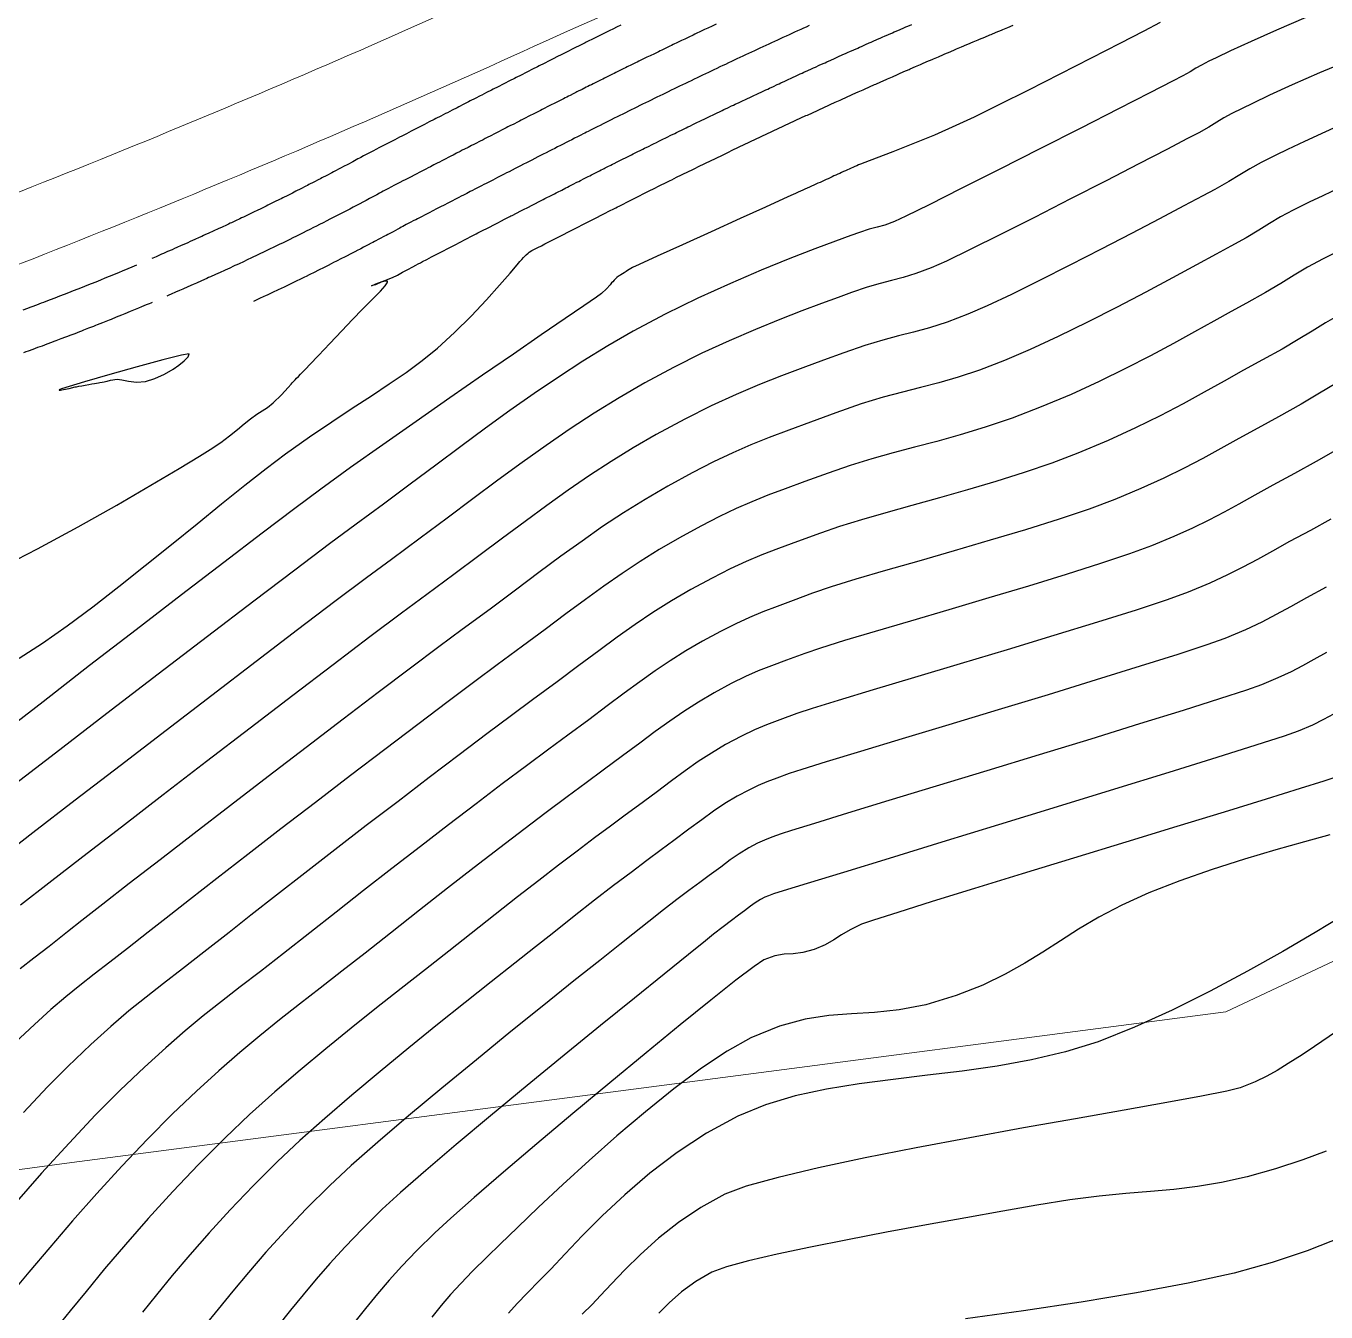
# Model space of a CAD drawing. Header units: millimetres. Extents: x 340454 to 342791, y 6993867 to 6995092.
# Drawn here: x 341928.72 to 341977.06, y 6994297.99 to 6994345.8 of the extents above; entities that cross this region are included whole.
import ezdxf

# ---------------------------------------------------------------- set-up
doc = ezdxf.new("R2010")
doc.units = ezdxf.units.MM
doc.header["$LTSCALE"] = 10
for name, color, linetype in [('T-HM-CURVA_INTERMEDIARIA', 45, 'Continuous'), ('T-HM-CURVA_MESTRA', 20, 'Continuous'), ('URB-Calçadas', 2, 'Continuous'), ('URB-Quadras', 3, 'Continuous')]:
    doc.layers.add(name, color=color, linetype=linetype)

msp = doc.modelspace()

# ---------------------------------------------------------------- linework, layer by layer
at = {"layer": 'T-HM-CURVA_INTERMEDIARIA', "color": 45, "linetype": 'Continuous', "lineweight": -3, "flags": 128}
for points, elevation in [([(341976.31, 6994346.115), (341975.214, 6994345.65), (341974.269, 6994345.228), (341973.51, 6994344.877), (341972.975, 6994344.622), (341972.7, 6994344.491), (341972.423, 6994344.353), (341972.214, 6994344.231), (341972.008, 6994344.104), (341971.738, 6994343.951), (341971.347, 6994343.749), (341970.51, 6994343.32), (341969.336, 6994342.721), (341967.937, 6994342.009), (341966.422, 6994341.24), (341964.904, 6994340.47), (341963.493, 6994339.758), (341962.3, 6994339.16), (341961.436, 6994338.732), (341961.012, 6994338.531), (341960.652, 6994338.402), (341960.363, 6994338.323), (341960.073, 6994338.247), (341959.709, 6994338.127), (341959.386, 6994338.01), (341958.822, 6994337.805), (341958.055, 6994337.518), (341957.121, 6994337.156), (341956.06, 6994336.725), (341954.909, 6994336.233), (341953.705, 6994335.687), (341952.488, 6994335.092), (341951.294, 6994334.456), (341950.349, 6994333.909), (341949.425, 6994333.34), (341948.515, 6994332.749), (341947.612, 6994332.136), (341946.712, 6994331.502), (341945.806, 6994330.847), (341944.891, 6994330.172), (341943.958, 6994329.477), (341943.003, 6994328.763), (341942.018, 6994328.03), (341940.998, 6994327.279), (341940.011, 6994326.547), (341938.722, 6994325.577), (341937.19, 6994324.415), (341935.475, 6994323.107), (341933.636, 6994321.699), (341931.732, 6994320.237), (341929.822, 6994318.768), (341927.965, 6994317.338)], 694), ([(341927.606, 6994325.569), (341929.144, 6994326.36), (341930.663, 6994327.183), (341932.093, 6994327.989), (341933.367, 6994328.729), (341934.416, 6994329.353), (341935.173, 6994329.811), (341935.569, 6994330.054), (341935.96, 6994330.315), (341936.293, 6994330.568), (341936.58, 6994330.805), (341936.832, 6994331.018), (341937.063, 6994331.199), (341937.307, 6994331.367), (341937.506, 6994331.494), (341937.696, 6994331.621), (341937.913, 6994331.792), (341938.226, 6994332.092), (341938.47, 6994332.363), (341938.578, 6994332.49), (341938.624, 6994332.538), (341938.67, 6994332.586), (341938.724, 6994332.643), (341938.784, 6994332.706), (341938.851, 6994332.776), (341938.929, 6994332.858), (341939.013, 6994332.947), (341939.12, 6994333.058), (341939.273, 6994333.218), (341939.598, 6994333.556), (341940.021, 6994333.999), (341940.469, 6994334.469), (341940.867, 6994334.892), (341941.23, 6994335.27), (341941.589, 6994335.634), (341941.896, 6994335.951), (341942.071, 6994336.147), (341942.146, 6994336.25), (341942.163, 6994336.294), (341942.161, 6994336.307), (341942.144, 6994336.319), (341942.08, 6994336.319), (341941.933, 6994336.274), (341941.716, 6994336.186), (341941.568, 6994336.142), (341941.726, 6994336.223), (341942.067, 6994336.343), (341942.349, 6994336.448), (341942.538, 6994336.543), (341942.724, 6994336.646), (341942.918, 6994336.749), (341943.11, 6994336.853), (341943.22, 6994336.912), (341943.302, 6994336.957), (341943.384, 6994337.002), (341943.469, 6994337.046), (341943.619, 6994337.124), (341943.799, 6994337.217), (341943.947, 6994337.294), (341944.065, 6994337.355), (341944.214, 6994337.432), (341944.402, 6994337.53), (341944.56, 6994337.612), (341944.629, 6994337.647), (341944.68, 6994337.673), (341944.861, 6994337.767), (341945.044, 6994337.862), (341945.103, 6994337.892), (341945.281, 6994337.984), (341945.459, 6994338.076), (341945.526, 6994338.11), (341945.7, 6994338.2), (341945.875, 6994338.29), (341945.95, 6994338.328), (341946.12, 6994338.416), (341946.291, 6994338.504), (341946.373, 6994338.546), (341946.539, 6994338.631), (341946.707, 6994338.718), (341946.752, 6994338.74), (341946.796, 6994338.763), (341946.959, 6994338.847), (341947.123, 6994338.931), (341947.171, 6994338.956), (341947.219, 6994338.98), (341947.379, 6994339.062), (341947.54, 6994339.144), (341947.591, 6994339.17), (341947.643, 6994339.197), (341947.799, 6994339.277), (341947.956, 6994339.357), (341948.011, 6994339.385), (341948.066, 6994339.413), (341948.219, 6994339.491), (341948.373, 6994339.57), (341948.431, 6994339.599), (341948.489, 6994339.629), (341948.639, 6994339.705), (341948.79, 6994339.782), (341948.851, 6994339.813), (341948.912, 6994339.844), (341949.06, 6994339.919), (341949.208, 6994339.995), (341949.27, 6994340.026), (341949.332, 6994340.058), (341949.478, 6994340.132), (341949.625, 6994340.207), (341949.689, 6994340.239), (341949.752, 6994340.271), (341949.898, 6994340.345), (341950.043, 6994340.418), (341950.109, 6994340.452), (341950.167, 6994340.481), (341950.212, 6994340.504), (341950.258, 6994340.527), (341950.354, 6994340.576), (341950.461, 6994340.63), (341950.527, 6994340.663), (341950.592, 6994340.696), (341950.7, 6994340.75), (341950.879, 6994340.84), (341951.057, 6994340.929), (341951.164, 6994340.983), (341951.231, 6994341.017), (341951.298, 6994341.05), (341951.441, 6994341.121), (341951.583, 6994341.192), (341951.651, 6994341.225), (341951.718, 6994341.259), (341951.861, 6994341.329), (341952.003, 6994341.4), (341952.071, 6994341.433), (341952.138, 6994341.466), (341952.281, 6994341.537), (341952.424, 6994341.607), (341952.491, 6994341.64), (341952.559, 6994341.673), (341952.702, 6994341.743), (341952.845, 6994341.813), (341952.912, 6994341.846), (341952.98, 6994341.879), (341953.123, 6994341.949), (341953.266, 6994342.019), (341953.334, 6994342.051), (341953.401, 6994342.084), (341953.544, 6994342.154), (341953.688, 6994342.223), (341953.756, 6994342.256), (341953.823, 6994342.288), (341953.967, 6994342.357), (341954.11, 6994342.426), (341954.178, 6994342.459), (341954.246, 6994342.491), (341954.389, 6994342.56), (341954.533, 6994342.629), (341954.601, 6994342.661), (341954.669, 6994342.694), (341954.813, 6994342.762), (341954.956, 6994342.83), (341955.024, 6994342.863), (341955.093, 6994342.895), (341955.236, 6994342.963), (341955.38, 6994343.031), (341955.448, 6994343.063), (341955.517, 6994343.095), (341955.66, 6994343.163), (341955.804, 6994343.23), (341955.873, 6994343.263), (341955.942, 6994343.295), (341956.085, 6994343.362), (341956.229, 6994343.429), (341956.298, 6994343.461), (341956.367, 6994343.493), (341956.51, 6994343.56), (341956.654, 6994343.627), (341956.723, 6994343.659), (341956.792, 6994343.691), (341956.936, 6994343.757), (341957.079, 6994343.824), (341957.149, 6994343.856), (341957.218, 6994343.888), (341957.362, 6994343.954), (341957.505, 6994344.02), (341957.575, 6994344.052), (341957.645, 6994344.083), (341957.788, 6994344.149), (341957.932, 6994344.215), (341958.002, 6994344.246), (341958.072, 6994344.278), (341958.216, 6994344.343), (341958.359, 6994344.409), (341958.43, 6994344.44), (341958.5, 6994344.472), (341958.644, 6994344.537), (341958.787, 6994344.602), (341958.858, 6994344.634), (341958.928, 6994344.665), (341959.072, 6994344.73), (341959.216, 6994344.794), (341959.286, 6994344.826), (341959.356, 6994344.857), (341959.501, 6994344.921), (341959.645, 6994344.986), (341959.715, 6994345.017), (341959.785, 6994345.048), (341959.93, 6994345.112), (341960.074, 6994345.176), (341960.145, 6994345.207), (341960.215, 6994345.238), (341960.359, 6994345.302), (341960.504, 6994345.366), (341960.574, 6994345.396), (341960.645, 6994345.427), (341960.789, 6994345.491), (341960.934, 6994345.554), (341961.005, 6994345.585), (341961.075, 6994345.616), (341961.22, 6994345.679), (341961.365, 6994345.742), (341961.436, 6994345.772), (341961.506, 6994345.803), (341961.651, 6994345.866)], 697), ([(341928.464, 6994322.298), (341929.331, 6994322.863), (341930.249, 6994323.507), (341931.202, 6994324.214), (341932.176, 6994324.965), (341933.157, 6994325.74), (341934.131, 6994326.523), (341935.082, 6994327.293), (341935.996, 6994328.034), (341936.86, 6994328.726), (341937.657, 6994329.352), (341938.375, 6994329.892), (341939.264, 6994330.527), (341940.087, 6994331.088), (341940.851, 6994331.592), (341941.563, 6994332.056), (341942.228, 6994332.496), (341942.855, 6994332.927), (341943.45, 6994333.365), (341944.019, 6994333.827), (341944.656, 6994334.406), (341945.272, 6994335.018), (341945.84, 6994335.619), (341946.332, 6994336.165), (341946.722, 6994336.614), (341946.982, 6994336.922), (341947.085, 6994337.046), (341947.155, 6994337.119), (341947.225, 6994337.192), (341947.319, 6994337.291), (341947.387, 6994337.362), (341947.424, 6994337.401), (341947.534, 6994337.458), (341947.751, 6994337.569), (341947.882, 6994337.636), (341948.008, 6994337.701), (341948.165, 6994337.781), (341948.313, 6994337.856), (341948.43, 6994337.917), (341948.578, 6994337.992), (341948.726, 6994338.068), (341948.844, 6994338.128), (341948.992, 6994338.204), (341949.14, 6994338.279), (341949.258, 6994338.339), (341949.406, 6994338.415), (341949.554, 6994338.49), (341949.672, 6994338.55), (341949.82, 6994338.626), (341949.969, 6994338.701), (341950.087, 6994338.761), (341950.235, 6994338.836), (341950.419, 6994338.93), (341950.573, 6994339.008), (341950.65, 6994339.047), (341950.711, 6994339.078), (341950.772, 6994339.109), (341950.926, 6994339.186), (341951.064, 6994339.257), (341951.113, 6994339.281), (341951.237, 6994339.344), (341951.48, 6994339.466), (341951.721, 6994339.587), (341951.844, 6994339.648), (341951.896, 6994339.674), (341952.078, 6994339.765), (341952.261, 6994339.856), (341952.312, 6994339.881), (341952.495, 6994339.972), (341952.678, 6994340.063), (341952.729, 6994340.088), (341952.913, 6994340.178), (341953.096, 6994340.269), (341953.147, 6994340.293), (341953.331, 6994340.383), (341953.514, 6994340.473), (341953.565, 6994340.498), (341953.749, 6994340.588), (341953.933, 6994340.677), (341953.983, 6994340.702), (341954.168, 6994340.791), (341954.352, 6994340.88), (341954.402, 6994340.905), (341954.587, 6994340.994), (341954.772, 6994341.082), (341954.822, 6994341.106), (341955.007, 6994341.195), (341955.192, 6994341.284), (341955.242, 6994341.307), (341955.427, 6994341.396), (341955.613, 6994341.484), (341955.663, 6994341.507), (341955.848, 6994341.595), (341956.034, 6994341.683), (341956.084, 6994341.707), (341956.269, 6994341.794), (341956.455, 6994341.881), (341956.505, 6994341.905), (341956.691, 6994341.992), (341956.877, 6994342.079), (341956.927, 6994342.102), (341957.113, 6994342.189), (341957.299, 6994342.275), (341957.35, 6994342.298), (341957.536, 6994342.385), (341957.722, 6994342.471), (341957.773, 6994342.494), (341957.959, 6994342.58), (341958.146, 6994342.665), (341958.196, 6994342.688), (341958.383, 6994342.774), (341958.57, 6994342.859), (341958.62, 6994342.882), (341958.807, 6994342.967), (341958.994, 6994343.052), (341959.045, 6994343.075), (341959.232, 6994343.159), (341959.42, 6994343.244), (341959.469, 6994343.266), (341959.658, 6994343.351), (341959.846, 6994343.435), (341959.895, 6994343.457), (341960.083, 6994343.541), (341960.272, 6994343.625), (341960.321, 6994343.647), (341960.51, 6994343.731), (341960.699, 6994343.814), (341960.747, 6994343.836), (341960.937, 6994343.919), (341961.126, 6994344.003), (341961.174, 6994344.024), (341961.364, 6994344.107), (341961.554, 6994344.19), (341961.601, 6994344.211), (341961.791, 6994344.294), (341961.982, 6994344.376), (341962.029, 6994344.397), (341962.22, 6994344.479), (341962.41, 6994344.562), (341962.457, 6994344.582), (341962.648, 6994344.664), (341962.839, 6994344.746), (341962.886, 6994344.766), (341963.077, 6994344.848), (341963.268, 6994344.93), (341963.315, 6994344.95), (341963.507, 6994345.031), (341963.698, 6994345.112), (341963.745, 6994345.132), (341963.937, 6994345.213), (341964.128, 6994345.294), (341964.175, 6994345.313), (341964.367, 6994345.394), (341964.559, 6994345.474), (341964.606, 6994345.494), (341964.798, 6994345.574), (341964.99, 6994345.654), (341965.037, 6994345.673), (341965.229, 6994345.753), (341965.421, 6994345.833)], 696), ([(341954.384, 6994345.873), (341954.228, 6994345.8), (341954.072, 6994345.727), (341954.013, 6994345.698), (341953.953, 6994345.67), (341953.798, 6994345.597), (341953.643, 6994345.523), (341953.583, 6994345.495), (341953.524, 6994345.466), (341953.369, 6994345.393), (341953.215, 6994345.319), (341953.154, 6994345.29), (341953.094, 6994345.262), (341952.941, 6994345.188), (341952.787, 6994345.114), (341952.726, 6994345.085), (341952.665, 6994345.056), (341952.512, 6994344.982), (341952.359, 6994344.908), (341952.298, 6994344.879), (341952.237, 6994344.849), (341952.085, 6994344.775), (341951.932, 6994344.701), (341951.871, 6994344.671), (341951.809, 6994344.642), (341951.657, 6994344.567), (341951.505, 6994344.493), (341951.444, 6994344.463), (341951.382, 6994344.433), (341951.231, 6994344.359), (341951.079, 6994344.284), (341951.017, 6994344.254), (341950.955, 6994344.223), (341950.805, 6994344.149), (341950.654, 6994344.075), (341950.591, 6994344.044), (341950.529, 6994344.013), (341950.379, 6994343.939), (341950.228, 6994343.864), (341950.166, 6994343.833), (341950.103, 6994343.802), (341949.954, 6994343.727), (341949.804, 6994343.652), (341949.741, 6994343.621), (341949.678, 6994343.589), (341949.615, 6994343.558), (341949.551, 6994343.526), (341949.398, 6994343.449), (341949.253, 6994343.376), (341949.208, 6994343.353), (341949.163, 6994343.331), (341949.064, 6994343.28), (341948.955, 6994343.226), (341948.892, 6994343.194), (341948.829, 6994343.162), (341948.765, 6994343.129), (341948.7, 6994343.096), (341948.553, 6994343.022), (341948.405, 6994342.948), (341948.34, 6994342.914), (341948.274, 6994342.881), (341948.128, 6994342.807), (341947.982, 6994342.733), (341947.915, 6994342.699), (341947.849, 6994342.665), (341947.704, 6994342.592), (341947.558, 6994342.518), (341947.49, 6994342.483), (341947.422, 6994342.448), (341947.279, 6994342.376), (341947.135, 6994342.303), (341947.065, 6994342.267), (341946.995, 6994342.231), (341946.854, 6994342.159), (341946.712, 6994342.087), (341946.64, 6994342.05), (341946.569, 6994342.014), (341946.43, 6994341.943), (341946.29, 6994341.871), (341946.216, 6994341.834), (341946.142, 6994341.796), (341946.005, 6994341.726), (341945.867, 6994341.655), (341945.791, 6994341.617), (341945.716, 6994341.578), (341945.581, 6994341.509), (341945.445, 6994341.439), (341945.367, 6994341.399), (341945.29, 6994341.36), (341945.157, 6994341.291), (341945.023, 6994341.223), (341944.943, 6994341.182), (341944.864, 6994341.141), (341944.733, 6994341.074), (341944.601, 6994341.006), (341944.519, 6994340.964), (341944.438, 6994340.922), (341944.309, 6994340.856), (341944.179, 6994340.789), (341944.095, 6994340.746), (341944.012, 6994340.703), (341943.885, 6994340.638), (341943.757, 6994340.572), (341943.672, 6994340.527), (341943.586, 6994340.483), (341943.462, 6994340.419), (341943.336, 6994340.354), (341943.248, 6994340.309), (341943.16, 6994340.263), (341943.038, 6994340.2), (341942.915, 6994340.137), (341942.825, 6994340.09), (341942.734, 6994340.043), (341942.615, 6994339.981), (341942.494, 6994339.919), (341942.401, 6994339.871), (341942.309, 6994339.822), (341942.174, 6994339.753), (341942.073, 6994339.7), (341942.005, 6994339.663), (341941.942, 6994339.629), (341941.86, 6994339.586), (341941.761, 6994339.533), (341941.621, 6994339.458), (341941.494, 6994339.39), (341941.368, 6994339.322), (341941.248, 6994339.258), (341941.128, 6994339.195), (341941.007, 6994339.131), (341940.881, 6994339.065), (341940.756, 6994338.999), (341940.634, 6994338.936), (341940.514, 6994338.873), (341940.394, 6994338.81), (341940.264, 6994338.743), (341940.138, 6994338.678), (341940.021, 6994338.618), (341939.905, 6994338.558), (341939.77, 6994338.49), (341939.64, 6994338.424), (341939.527, 6994338.367), (341939.414, 6994338.309), (341939.275, 6994338.24), (341939.14, 6994338.172), (341939.031, 6994338.118), (341938.922, 6994338.063), (341938.778, 6994337.992), (341938.638, 6994337.923), (341938.534, 6994337.871), (341938.429, 6994337.819), (341938.279, 6994337.747), (341938.134, 6994337.676), (341938.034, 6994337.627), (341937.934, 6994337.579), (341937.779, 6994337.504), (341937.628, 6994337.432), (341937.533, 6994337.386), (341937.438, 6994337.341), (341937.29, 6994337.271), (341937.153, 6994337.206), (341937.059, 6994337.161), (341936.991, 6994337.129), (341936.94, 6994337.106), (341936.803, 6994337.041), (341936.643, 6994336.967), (341936.556, 6994336.927), (341936.492, 6994336.897), (341936.442, 6994336.873), (341936.296, 6994336.806), (341936.131, 6994336.731), (341936.052, 6994336.694), (341935.992, 6994336.667), (341935.942, 6994336.644), (341935.769, 6994336.566), (341935.578, 6994336.479), (341935.509, 6994336.448), (341935.44, 6994336.417), (341935.249, 6994336.332), (341935.062, 6994336.248), (341935, 6994336.22), (341934.938, 6994336.193), (341934.743, 6994336.107), (341934.551, 6994336.023), (341934.492, 6994335.997), (341934.434, 6994335.972), (341934.275, 6994335.903), (341934.123, 6994335.837), (341934.035, 6994335.799), (341933.952, 6994335.763)], 699), ([(341957.84, 6994345.818), (341957.724, 6994345.766), (341957.624, 6994345.72), (341957.524, 6994345.675), (341957.409, 6994345.622), (341957.294, 6994345.57), (341957.194, 6994345.524), (341957.094, 6994345.479), (341956.98, 6994345.426), (341956.865, 6994345.374), (341956.765, 6994345.328), (341956.664, 6994345.282), (341956.551, 6994345.229), (341956.436, 6994345.177), (341956.336, 6994345.13), (341956.235, 6994345.084), (341956.122, 6994345.031), (341956.008, 6994344.979), (341955.907, 6994344.932), (341955.806, 6994344.885), (341955.693, 6994344.832), (341955.58, 6994344.78), (341955.479, 6994344.732), (341955.378, 6994344.685), (341955.266, 6994344.632), (341955.153, 6994344.58), (341955.052, 6994344.532), (341954.95, 6994344.484), (341954.838, 6994344.432), (341954.726, 6994344.379), (341954.625, 6994344.331), (341954.523, 6994344.283), (341954.412, 6994344.23), (341954.3, 6994344.177), (341954.198, 6994344.128), (341954.096, 6994344.08), (341953.985, 6994344.027), (341953.874, 6994343.974), (341953.772, 6994343.925), (341953.67, 6994343.877), (341953.559, 6994343.823), (341953.448, 6994343.77), (341953.346, 6994343.721), (341953.244, 6994343.672), (341953.134, 6994343.619), (341953.023, 6994343.566), (341952.921, 6994343.516), (341952.819, 6994343.467), (341952.709, 6994343.413), (341952.599, 6994343.36), (341952.497, 6994343.31), (341952.395, 6994343.26), (341952.285, 6994343.207), (341952.175, 6994343.153), (341952.073, 6994343.103), (341951.97, 6994343.053), (341951.861, 6994343), (341951.751, 6994342.946), (341951.649, 6994342.895), (341951.547, 6994342.845), (341951.438, 6994342.791), (341951.328, 6994342.737), (341951.226, 6994342.687), (341951.123, 6994342.636), (341951.015, 6994342.582), (341950.906, 6994342.528), (341950.803, 6994342.477), (341950.701, 6994342.426), (341950.592, 6994342.372), (341950.484, 6994342.318), (341950.381, 6994342.266), (341950.279, 6994342.215), (341950.176, 6994342.163), (341950.072, 6994342.111), (341949.953, 6994342.051), (341949.857, 6994342.003), (341949.784, 6994341.966), (341949.711, 6994341.929), (341949.626, 6994341.886), (341949.561, 6994341.853), (341949.499, 6994341.822), (341949.436, 6994341.79), (341949.354, 6994341.748), (341949.226, 6994341.684), (341949.121, 6994341.63), (341949.015, 6994341.577), (341948.909, 6994341.523), (341948.803, 6994341.469), (341948.699, 6994341.416), (341948.595, 6994341.364), (341948.487, 6994341.309), (341948.38, 6994341.255), (341948.277, 6994341.202), (341948.174, 6994341.15), (341948.064, 6994341.094), (341947.955, 6994341.038), (341947.855, 6994340.987), (341947.754, 6994340.936), (341947.641, 6994340.879), (341947.531, 6994340.822), (341947.432, 6994340.772), (341947.334, 6994340.722), (341947.219, 6994340.663), (341947.106, 6994340.605), (341947.01, 6994340.556), (341946.915, 6994340.508), (341946.797, 6994340.447), (341946.681, 6994340.388), (341946.588, 6994340.341), (341946.495, 6994340.293), (341946.375, 6994340.231), (341946.256, 6994340.171), (341946.166, 6994340.124), (341946.076, 6994340.078), (341945.953, 6994340.015), (341945.831, 6994339.953), (341945.744, 6994339.908), (341945.657, 6994339.863), (341945.531, 6994339.798), (341945.407, 6994339.735), (341945.322, 6994339.691), (341945.238, 6994339.648), (341945.109, 6994339.582), (341944.982, 6994339.516), (341944.901, 6994339.474), (341944.819, 6994339.432), (341944.687, 6994339.364), (341944.557, 6994339.297), (341944.479, 6994339.257), (341944.401, 6994339.217), (341944.266, 6994339.147), (341944.133, 6994339.078), (341944.058, 6994339.039), (341943.982, 6994339.001), (341943.844, 6994338.929), (341943.708, 6994338.859), (341943.636, 6994338.822), (341943.564, 6994338.784), (341943.423, 6994338.711), (341943.283, 6994338.639), (341943.215, 6994338.603), (341943.146, 6994338.568), (341943.001, 6994338.493), (341942.858, 6994338.418), (341942.79, 6994338.383), (341942.729, 6994338.351), (341942.673, 6994338.32), (341942.623, 6994338.293), (341942.544, 6994338.251), (341942.367, 6994338.156), (341942.178, 6994338.055), (341942.112, 6994338.019), (341942.046, 6994337.984), (341941.859, 6994337.885), (341941.676, 6994337.788), (341941.615, 6994337.756), (341941.554, 6994337.724), (341941.449, 6994337.669), (341941.274, 6994337.578), (341941.172, 6994337.524), (341941.116, 6994337.495), (341941.061, 6994337.466), (341940.953, 6994337.411), (341940.771, 6994337.317), (341940.666, 6994337.263), (341940.616, 6994337.238), (341940.566, 6994337.212), (341940.456, 6994337.156), (341940.266, 6994337.06), (341940.158, 6994337.005), (341940.069, 6994336.96), (341939.957, 6994336.904), (341939.758, 6994336.804), (341939.648, 6994336.749), (341939.572, 6994336.711), (341939.456, 6994336.654), (341939.249, 6994336.552), (341939.135, 6994336.496), (341939.073, 6994336.465), (341938.953, 6994336.407), (341938.738, 6994336.302), (341938.62, 6994336.245), (341938.572, 6994336.221), (341938.495, 6994336.184), (341938.316, 6994336.098), (341938.102, 6994335.996), (341937.889, 6994335.895), (341937.711, 6994335.81), (341937.632, 6994335.774), (341937.569, 6994335.743), (341937.407, 6994335.668), (341937.185, 6994335.565)], 698), ([(341977.979, 6994344.549), (341976.818, 6994344.069), (341975.799, 6994343.619), (341974.956, 6994343.228), (341974.325, 6994342.926), (341973.942, 6994342.743), (341973.559, 6994342.555), (341973.262, 6994342.388), (341972.996, 6994342.225), (341972.704, 6994342.048), (341972.33, 6994341.838), (341971.909, 6994341.618), (341971.138, 6994341.216), (341970.1, 6994340.679), (341968.879, 6994340.049), (341967.558, 6994339.372), (341966.22, 6994338.69), (341964.949, 6994338.049), (341963.83, 6994337.492), (341962.944, 6994337.064), (341962.376, 6994336.809), (341961.805, 6994336.596), (341961.331, 6994336.449), (341960.903, 6994336.337), (341960.475, 6994336.228), (341959.996, 6994336.09), (341959.418, 6994335.891), (341958.922, 6994335.71), (341958.301, 6994335.483), (341957.571, 6994335.211), (341956.746, 6994334.891), (341955.841, 6994334.522), (341954.871, 6994334.103), (341953.852, 6994333.634), (341952.798, 6994333.111), (341951.724, 6994332.535), (341950.772, 6994331.983), (341949.852, 6994331.413), (341948.952, 6994330.823), (341948.062, 6994330.21), (341947.17, 6994329.574), (341946.266, 6994328.912), (341945.339, 6994328.223), (341944.378, 6994327.505), (341943.372, 6994326.755), (341942.31, 6994325.972), (341941.385, 6994325.287), (341940.205, 6994324.401), (341938.819, 6994323.351), (341937.278, 6994322.177), (341935.632, 6994320.917), (341933.929, 6994319.611), (341932.22, 6994318.297), (341930.554, 6994317.014), (341928.982, 6994315.801), (341927.552, 6994314.696)], 693), ([(341977.953, 6994342.285), (341977.034, 6994341.875), (341976.252, 6994341.508), (341975.629, 6994341.208), (341975.185, 6994340.996), (341974.646, 6994340.732), (341974.23, 6994340.498), (341973.857, 6994340.269), (341973.447, 6994340.02), (341972.922, 6994339.726), (341972.471, 6994339.486), (341971.767, 6994339.112), (341970.865, 6994338.637), (341969.822, 6994338.09), (341968.693, 6994337.504), (341967.536, 6994336.91), (341966.405, 6994336.34), (341965.359, 6994335.825), (341964.452, 6994335.397), (341963.741, 6994335.087), (341962.967, 6994334.794), (341962.311, 6994334.583), (341961.725, 6994334.422), (341961.162, 6994334.28), (341960.573, 6994334.126), (341959.911, 6994333.928), (341959.127, 6994333.655), (341958.372, 6994333.378), (341957.604, 6994333.096), (341956.813, 6994332.798), (341955.988, 6994332.47), (341955.121, 6994332.1), (341954.199, 6994331.676), (341953.214, 6994331.185), (341952.154, 6994330.614), (341951.296, 6994330.117), (341950.474, 6994329.608), (341949.673, 6994329.085), (341948.883, 6994328.542), (341948.089, 6994327.976), (341947.28, 6994327.383), (341946.441, 6994326.759), (341945.561, 6994326.101), (341944.625, 6994325.405), (341943.622, 6994324.666), (341942.685, 6994323.972), (341941.51, 6994323.09), (341940.146, 6994322.057), (341938.645, 6994320.914), (341937.057, 6994319.699), (341935.431, 6994318.452), (341933.82, 6994317.212), (341932.272, 6994316.019), (341930.84, 6994314.912), (341929.572, 6994313.93), (341928.519, 6994313.113)], 692), ([(341977.56, 6994339.791), (341976.936, 6994339.49), (341976.428, 6994339.249), (341975.836, 6994338.962), (341975.366, 6994338.705), (341974.958, 6994338.461), (341974.553, 6994338.21), (341974.091, 6994337.934), (341973.514, 6994337.614), (341972.97, 6994337.32), (341972.235, 6994336.922), (341971.351, 6994336.444), (341970.355, 6994335.913), (341969.289, 6994335.355), (341968.191, 6994334.795), (341967.101, 6994334.26), (341966.059, 6994333.774), (341965.105, 6994333.365), (341964.175, 6994333.01), (341963.374, 6994332.744), (341962.658, 6994332.538), (341961.984, 6994332.364), (341961.309, 6994332.194), (341960.588, 6994331.998), (341959.779, 6994331.75), (341958.837, 6994331.42), (341957.893, 6994331.072), (341957.079, 6994330.773), (341956.354, 6994330.499), (341955.674, 6994330.227), (341955, 6994329.934), (341954.288, 6994329.597), (341953.496, 6994329.19), (341952.584, 6994328.692), (341951.737, 6994328.201), (341950.937, 6994327.702), (341950.162, 6994327.189), (341949.394, 6994326.654), (341948.611, 6994326.087), (341947.794, 6994325.483), (341946.922, 6994324.832), (341945.975, 6994324.126), (341944.934, 6994323.359), (341944.07, 6994322.72), (341943.019, 6994321.933), (341941.821, 6994321.027), (341940.514, 6994320.033), (341939.137, 6994318.982), (341937.729, 6994317.903), (341936.329, 6994316.826), (341934.975, 6994315.783), (341933.707, 6994314.802), (341932.563, 6994313.916), (341931.582, 6994313.152), (341930.803, 6994312.543), (341930.265, 6994312.118), (341929.582, 6994311.581), (341929.008, 6994311.139), (341928.504, 6994310.751)], 691), ([(341928.643, 6994333.666), (341928.729, 6994333.697), (341928.813, 6994333.728), (341928.99, 6994333.793), (341929.165, 6994333.857), (341929.248, 6994333.887), (341929.33, 6994333.917), (341929.509, 6994333.984), (341929.687, 6994334.05), (341929.766, 6994334.08), (341929.845, 6994334.11), (341930.027, 6994334.179), (341930.207, 6994334.247), (341930.283, 6994334.276), (341930.36, 6994334.305), (341930.544, 6994334.376), (341930.726, 6994334.447), (341930.8, 6994334.475), (341930.873, 6994334.503), (341931.06, 6994334.577), (341931.245, 6994334.649), (341931.315, 6994334.677), (341931.385, 6994334.705), (341931.575, 6994334.78), (341931.763, 6994334.855), (341931.83, 6994334.882), (341931.896, 6994334.909), (341932.089, 6994334.987), (341932.28, 6994335.064), (341932.343, 6994335.09), (341932.406, 6994335.115), (341932.602, 6994335.196), (341932.796, 6994335.276), (341932.856, 6994335.301), (341932.915, 6994335.325), (341933.023, 6994335.371), (341933.206, 6994335.447), (341933.312, 6994335.492), (341933.37, 6994335.516), (341933.422, 6994335.538)], 699), ([(341977.559, 6994335.071), (341977.035, 6994334.766), (341976.54, 6994334.462), (341976.022, 6994334.143), (341975.426, 6994333.791), (341974.698, 6994333.389), (341973.989, 6994333.002), (341973.271, 6994332.601), (341972.526, 6994332.184), (341971.739, 6994331.755), (341970.893, 6994331.313), (341969.971, 6994330.859), (341968.957, 6994330.394), (341967.834, 6994329.92), (341966.858, 6994329.549), (341965.836, 6994329.199), (341964.786, 6994328.869), (341963.728, 6994328.557), (341962.68, 6994328.26), (341961.661, 6994327.977), (341960.69, 6994327.707), (341959.787, 6994327.446), (341958.969, 6994327.194), (341958.256, 6994326.948), (341957.409, 6994326.636), (341956.702, 6994326.375), (341956.084, 6994326.138), (341955.501, 6994325.895), (341954.902, 6994325.619), (341954.234, 6994325.28), (341953.445, 6994324.849), (341952.716, 6994324.425), (341952.033, 6994323.995), (341951.371, 6994323.549), (341950.707, 6994323.078), (341950.017, 6994322.572), (341949.278, 6994322.021), (341948.466, 6994321.415), (341947.558, 6994320.746), (341946.777, 6994320.169), (341945.855, 6994319.481), (341944.824, 6994318.703), (341943.713, 6994317.86), (341942.553, 6994316.976), (341941.375, 6994316.072), (341940.209, 6994315.174), (341939.085, 6994314.304), (341938.033, 6994313.485), (341937.085, 6994312.741), (341936.271, 6994312.096), (341935.338, 6994311.362), (341934.541, 6994310.747), (341933.838, 6994310.207), (341933.187, 6994309.7), (341932.547, 6994309.182), (341931.875, 6994308.608), (341931.132, 6994307.936), (341930.274, 6994307.121), (341929.518, 6994306.356), (341928.63, 6994305.408)], 689), ([(341977.417, 6994332.515), (341976.818, 6994332.147), (341976.131, 6994331.74), (341975.291, 6994331.276), (341974.516, 6994330.856), (341973.81, 6994330.463), (341973.141, 6994330.089), (341972.475, 6994329.725), (341971.78, 6994329.363), (341971.024, 6994328.993), (341970.175, 6994328.608), (341969.199, 6994328.198), (341968.254, 6994327.844), (341967.133, 6994327.467), (341965.888, 6994327.076), (341964.569, 6994326.681), (341963.227, 6994326.289), (341961.914, 6994325.911), (341960.68, 6994325.556), (341959.577, 6994325.231), (341958.655, 6994324.947), (341957.965, 6994324.712), (341957.245, 6994324.447), (341956.644, 6994324.225), (341956.119, 6994324.024), (341955.623, 6994323.817), (341955.114, 6994323.582), (341954.546, 6994323.294), (341953.875, 6994322.928), (341953.255, 6994322.567), (341952.674, 6994322.202), (341952.111, 6994321.823), (341951.547, 6994321.422), (341950.961, 6994320.992), (341950.332, 6994320.523), (341949.642, 6994320.009), (341948.87, 6994319.439), (341948.155, 6994318.913), (341947.336, 6994318.302), (341946.429, 6994317.621), (341945.456, 6994316.885), (341944.435, 6994316.106), (341943.385, 6994315.3), (341942.325, 6994314.481), (341941.273, 6994313.663), (341940.25, 6994312.859), (341939.274, 6994312.085), (341938.296, 6994311.314), (341937.445, 6994310.655), (341936.686, 6994310.073), (341935.986, 6994309.533), (341935.314, 6994309), (341934.634, 6994308.438), (341933.915, 6994307.814), (341933.122, 6994307.092), (341932.223, 6994306.236), (341931.31, 6994305.316), (341930.325, 6994304.27), (341929.304, 6994303.145), (341928.284, 6994301.989)], 688), ([(341977.407, 6994330.024), (341976.696, 6994329.611), (341975.883, 6994329.164), (341975.084, 6994328.732), (341974.41, 6994328.358), (341973.818, 6994328.027), (341973.264, 6994327.724), (341972.705, 6994327.433), (341972.097, 6994327.138), (341971.398, 6994326.824), (341970.563, 6994326.476), (341969.746, 6994326.173), (341968.671, 6994325.813), (341967.4, 6994325.41), (341965.995, 6994324.981), (341964.52, 6994324.539), (341963.036, 6994324.101), (341961.606, 6994323.68), (341960.292, 6994323.292), (341959.157, 6994322.952), (341958.264, 6994322.676), (341957.675, 6994322.477), (341956.993, 6994322.226), (341956.437, 6994322.019), (341955.949, 6994321.826), (341955.469, 6994321.614), (341954.941, 6994321.352), (341954.305, 6994321.007), (341953.725, 6994320.667), (341953.183, 6994320.32), (341952.654, 6994319.957), (341952.114, 6994319.567), (341951.539, 6994319.139), (341950.903, 6994318.665), (341950.182, 6994318.133), (341949.545, 6994317.664), (341948.837, 6994317.139), (341948.063, 6994316.56), (341947.227, 6994315.928), (341946.334, 6994315.247), (341945.388, 6994314.518), (341944.393, 6994313.745), (341943.355, 6994312.93), (341942.277, 6994312.074), (341941.334, 6994311.33), (341940.468, 6994310.656), (341939.661, 6994310.033), (341938.895, 6994309.44), (341938.152, 6994308.855), (341937.416, 6994308.26), (341936.667, 6994307.632), (341935.889, 6994306.952), (341935.063, 6994306.198), (341934.173, 6994305.351), (341933.234, 6994304.412), (341932.288, 6994303.416), (341931.355, 6994302.393), (341930.454, 6994301.374), (341929.606, 6994300.39), (341928.83, 6994299.471), (341928.146, 6994298.646)], 687), ([(341977.231, 6994327.468), (341976.475, 6994327.052), (341975.704, 6994326.634), (341975.066, 6994326.279), (341974.505, 6994325.967), (341973.966, 6994325.678), (341973.394, 6994325.393), (341972.733, 6994325.092), (341971.928, 6994324.754), (341971.145, 6994324.468), (341969.995, 6994324.088), (341968.563, 6994323.637), (341966.937, 6994323.137), (341965.203, 6994322.612), (341963.448, 6994322.086), (341961.758, 6994321.581), (341960.22, 6994321.121), (341958.921, 6994320.729), (341957.946, 6994320.428), (341957.384, 6994320.241), (341956.754, 6994320.009), (341956.254, 6994319.821), (341955.803, 6994319.633), (341955.323, 6994319.402), (341954.735, 6994319.085), (341954.206, 6994318.773), (341953.714, 6994318.453), (341953.228, 6994318.11), (341952.716, 6994317.733), (341952.148, 6994317.309), (341951.494, 6994316.826), (341950.998, 6994316.461), (341950.452, 6994316.057), (341949.857, 6994315.613), (341949.214, 6994315.127), (341948.523, 6994314.601), (341947.784, 6994314.031), (341946.996, 6994313.419), (341946.162, 6994312.763), (341945.279, 6994312.063), (341944.444, 6994311.403), (341943.573, 6994310.722), (341942.672, 6994310.019), (341941.75, 6994309.295), (341940.812, 6994308.548), (341939.865, 6994307.779), (341938.915, 6994306.986), (341937.971, 6994306.171), (341937.037, 6994305.331), (341936.122, 6994304.466), (341935.131, 6994303.476), (341934.175, 6994302.468), (341933.267, 6994301.468), (341932.419, 6994300.5), (341931.644, 6994299.588), (341930.954, 6994298.756), (341930.362, 6994298.03), (341929.882, 6994297.433)], 686), ([(341977.075, 6994322.509), (341976.602, 6994322.245), (341976.181, 6994322.014), (341975.756, 6994321.795), (341975.267, 6994321.567), (341974.657, 6994321.31), (341974.094, 6994321.11), (341973.096, 6994320.784), (341971.745, 6994320.357), (341970.123, 6994319.852), (341968.312, 6994319.293), (341966.392, 6994318.705), (341964.447, 6994318.11), (341962.557, 6994317.534), (341960.805, 6994317.001), (341959.271, 6994316.533), (341958.039, 6994316.156), (341957.189, 6994315.894), (341956.803, 6994315.769), (341956.455, 6994315.641), (341956.184, 6994315.536), (341955.921, 6994315.416), (341955.595, 6994315.243), (341955.241, 6994315.028), (341954.908, 6994314.798), (341954.55, 6994314.533), (341954.118, 6994314.213), (341953.77, 6994313.957), (341953.372, 6994313.66), (341952.924, 6994313.321), (341952.427, 6994312.939), (341951.88, 6994312.513), (341951.285, 6994312.042), (341950.799, 6994311.655), (341950.051, 6994311.061), (341949.093, 6994310.296), (341947.975, 6994309.401), (341946.75, 6994308.413), (341945.469, 6994307.37), (341944.183, 6994306.312), (341942.944, 6994305.278), (341941.803, 6994304.304), (341940.811, 6994303.431), (341940.021, 6994302.696), (341939.143, 6994301.822), (341938.353, 6994300.993), (341937.64, 6994300.207), (341936.995, 6994299.463), (341936.407, 6994298.76), (341935.866, 6994298.095), (341935.362, 6994297.468)], 684), ([(341977.339, 6994320.212), (341976.967, 6994320.013), (341976.553, 6994319.814), (341976.021, 6994319.587), (341975.495, 6994319.405), (341974.453, 6994319.07), (341972.991, 6994318.609), (341971.207, 6994318.053), (341969.196, 6994317.431), (341967.055, 6994316.771), (341964.88, 6994316.102), (341962.767, 6994315.454), (341960.813, 6994314.855), (341959.114, 6994314.335), (341957.767, 6994313.922), (341956.868, 6994313.645), (341956.512, 6994313.534), (341956.334, 6994313.468), (341956.194, 6994313.409), (341956.026, 6994313.321), (341955.838, 6994313.205), (341955.654, 6994313.073), (341955.43, 6994312.906), (341955.212, 6994312.745), (341954.949, 6994312.546), (341954.64, 6994312.309), (341954.288, 6994312.031), (341953.981, 6994311.785), (341953.349, 6994311.278), (341952.45, 6994310.555), (341951.343, 6994309.66), (341950.085, 6994308.641), (341948.735, 6994307.541), (341947.352, 6994306.407), (341945.993, 6994305.284), (341944.717, 6994304.218), (341943.583, 6994303.253), (341942.648, 6994302.436), (341941.97, 6994301.812), (341941.232, 6994301.08), (341940.591, 6994300.413), (341940.024, 6994299.794), (341939.511, 6994299.205), (341939.03, 6994298.631), (341938.56, 6994298.053), (341938.078, 6994297.455)], 683), ([(341977.386, 6994317.865), (341976.971, 6994317.726), (341976.092, 6994317.448), (341974.832, 6994317.058), (341973.275, 6994316.579), (341971.506, 6994316.037), (341969.609, 6994315.457), (341967.667, 6994314.863), (341965.765, 6994314.28), (341963.986, 6994313.733), (341962.414, 6994313.247), (341961.134, 6994312.847), (341960.23, 6994312.558), (341959.784, 6994312.403), (341959.366, 6994312.203), (341959.043, 6994312.01), (341958.754, 6994311.822), (341958.436, 6994311.641), (341958.029, 6994311.467), (341957.602, 6994311.352), (341957.243, 6994311.311), (341956.91, 6994311.289), (341956.562, 6994311.231), (341956.159, 6994311.081), (341955.796, 6994310.839), (341955.118, 6994310.324), (341954.182, 6994309.585), (341953.049, 6994308.671), (341951.776, 6994307.63), (341950.423, 6994306.512), (341949.049, 6994305.366), (341947.713, 6994304.241), (341946.473, 6994303.185), (341945.388, 6994302.248), (341944.517, 6994301.479), (341943.92, 6994300.927), (341943.242, 6994300.257), (341942.692, 6994299.687), (341942.222, 6994299.171), (341941.789, 6994298.665), (341941.345, 6994298.124), (341940.845, 6994297.505)], 682), ([(341977.201, 6994315.728), (341976.26, 6994315.475), (341975.185, 6994315.173), (341974.022, 6994314.827), (341972.818, 6994314.442), (341971.62, 6994314.023), (341970.474, 6994313.575), (341969.461, 6994313.118), (341968.604, 6994312.669), (341967.859, 6994312.228), (341967.182, 6994311.795), (341966.53, 6994311.37), (341965.859, 6994310.954), (341965.128, 6994310.545), (341964.291, 6994310.145), (341963.306, 6994309.753), (341962.178, 6994309.411), (341961.181, 6994309.22), (341960.274, 6994309.127), (341959.418, 6994309.074), (341958.57, 6994309.008), (341957.691, 6994308.874), (341956.74, 6994308.615), (341955.675, 6994308.177), (341954.797, 6994307.691), (341953.831, 6994307.049), (341952.805, 6994306.285), (341951.749, 6994305.436), (341950.69, 6994304.536), (341949.656, 6994303.621), (341948.677, 6994302.725), (341947.78, 6994301.885), (341946.995, 6994301.134), (341946.348, 6994300.508), (341945.869, 6994300.042), (341945.326, 6994299.505), (341944.885, 6994299.048), (341944.509, 6994298.635), (341944.162, 6994298.229), (341943.806, 6994297.796)], 681), ([(341977.442, 6994308.421), (341976.624, 6994307.857), (341976.171, 6994307.556), (341975.655, 6994307.232), (341975.243, 6994306.973), (341974.857, 6994306.752), (341974.422, 6994306.545), (341973.861, 6994306.325), (341973.367, 6994306.201), (341972.433, 6994306.016), (341971.135, 6994305.777), (341969.548, 6994305.495), (341967.748, 6994305.176), (341965.81, 6994304.83), (341963.81, 6994304.466), (341961.821, 6994304.092), (341959.921, 6994303.716), (341958.184, 6994303.347), (341956.686, 6994302.994), (341955.502, 6994302.666), (341954.707, 6994302.37), (341953.809, 6994301.878), (341952.984, 6994301.321), (341952.237, 6994300.729), (341951.57, 6994300.131), (341950.987, 6994299.556), (341950.49, 6994299.035), (341950.082, 6994298.597), (341949.768, 6994298.272), (341949.401, 6994297.906)], 679), ([(341977.059, 6994303.971), (341976.193, 6994303.648), (341975.177, 6994303.311), (341974.129, 6994303.013), (341973.172, 6994302.8), (341972.274, 6994302.653), (341971.403, 6994302.549), (341970.525, 6994302.469), (341969.609, 6994302.391), (341968.621, 6994302.294), (341967.529, 6994302.157), (341966.301, 6994301.96), (341965.044, 6994301.736), (341963.66, 6994301.489), (341962.201, 6994301.226), (341960.719, 6994300.954), (341959.265, 6994300.677), (341957.891, 6994300.404), (341956.648, 6994300.14), (341955.588, 6994299.891), (341954.763, 6994299.665), (341954.223, 6994299.466), (341953.624, 6994299.125), (341953.092, 6994298.735), (341952.632, 6994298.33), (341952.247, 6994297.947)], 678), ([(341977.711, 6994300.797), (341976.35, 6994300.268), (341975.056, 6994299.826), (341973.637, 6994299.436), (341971.934, 6994299.058), (341970.015, 6994298.696), (341967.949, 6994298.353), (341965.805, 6994298.032), (341963.652, 6994297.736)], 677)]:
    msp.add_lwpolyline(points, dxfattribs=dict(at, elevation=elevation))
at = {"layer": 'T-HM-CURVA_INTERMEDIARIA', "color": 45, "linetype": 'Continuous', "lineweight": -3, "elevation": 698, "flags": 128}
msp.add_lwpolyline([(341930.547, 6994332.382), (341930.595, 6994332.391), (341930.684, 6994332.407), (341930.799, 6994332.428), (341930.919, 6994332.45), (341931.06, 6994332.475), (341931.169, 6994332.495), (341931.264, 6994332.513), (341931.345, 6994332.527), (341931.412, 6994332.539), (341931.471, 6994332.55), (341931.557, 6994332.566), (341931.633, 6994332.579), (341931.682, 6994332.588), (341931.741, 6994332.599), (341931.867, 6994332.63), (341932.114, 6994332.667), (341932.286, 6994332.645), (341932.534, 6994332.596), (341932.834, 6994332.561), (341933.16, 6994332.582), (341933.513, 6994332.692), (341933.873, 6994332.865), (341934.189, 6994333.049), (341934.405, 6994333.196), (341934.604, 6994333.354), (341934.756, 6994333.505), (341934.789, 6994333.616), (341934.505, 6994333.569), (341933.807, 6994333.392), (341932.861, 6994333.134), (341931.835, 6994332.844), (341930.897, 6994332.571), (341930.321, 6994332.398), (341930.048, 6994332.312), (341929.961, 6994332.28), (341929.95, 6994332.274), (341929.957, 6994332.268), (341930, 6994332.267), (341930.116, 6994332.286), (341930.321, 6994332.332), (341930.547, 6994332.382)], close=True, dxfattribs=at)
at = {"layer": 'T-HM-CURVA_MESTRA', "color": 20, "linetype": 'Continuous', "lineweight": -3, "flags": 128}
for points, elevation in [([(341970.89, 6994345.931), (341970.277, 6994345.614), (341969.393, 6994345.158), (341968.325, 6994344.61), (341967.162, 6994344.016), (341965.99, 6994343.422), (341964.897, 6994342.873), (341963.971, 6994342.417), (341963.299, 6994342.099), (341962.501, 6994341.75), (341961.696, 6994341.419), (341960.953, 6994341.124), (341960.336, 6994340.888), (341959.912, 6994340.729), (341959.746, 6994340.667), (341959.676, 6994340.64), (341959.607, 6994340.611), (341959.537, 6994340.58), (341959.468, 6994340.548), (341959.398, 6994340.516), (341959.329, 6994340.485), (341959.259, 6994340.453), (341959.189, 6994340.421), (341959.119, 6994340.389), (341959.048, 6994340.357), (341958.978, 6994340.325), (341958.906, 6994340.293), (341958.835, 6994340.26), (341958.763, 6994340.228), (341958.69, 6994340.195), (341958.617, 6994340.161), (341958.544, 6994340.128), (341958.47, 6994340.094), (341958.395, 6994340.06), (341958.319, 6994340.026), (341958.243, 6994339.991), (341958.166, 6994339.956), (341958.088, 6994339.921), (341958.009, 6994339.885), (341957.929, 6994339.849), (341957.848, 6994339.812), (341957.766, 6994339.775), (341957.683, 6994339.737), (341957.599, 6994339.698), (341957.513, 6994339.659), (341957.426, 6994339.62), (341957.338, 6994339.58), (341957.248, 6994339.539), (341957.156, 6994339.497), (341956.891, 6994339.377), (341956.219, 6994339.071), (341955.278, 6994338.644), (341954.202, 6994338.155), (341953.128, 6994337.667), (341952.191, 6994337.241), (341951.525, 6994336.938), (341951.268, 6994336.821), (341951.21, 6994336.788), (341951.152, 6994336.754), (341951.09, 6994336.714), (341951.037, 6994336.68), (341950.963, 6994336.632), (341950.903, 6994336.593), (341950.841, 6994336.554), (341950.798, 6994336.526), (341950.757, 6994336.499), (341950.683, 6994336.448), (341950.632, 6994336.395), (341950.593, 6994336.354), (341950.535, 6994336.293), (341950.494, 6994336.25), (341950.437, 6994336.182), (341950.3, 6994336.031), (341950.125, 6994335.863), (341949.928, 6994335.722), (341949.461, 6994335.4), (341948.765, 6994334.923), (341947.878, 6994334.316), (341946.841, 6994333.605), (341945.693, 6994332.816), (341944.474, 6994331.974), (341943.224, 6994331.104), (341941.983, 6994330.232), (341940.791, 6994329.384), (341939.686, 6994328.586), (341938.72, 6994327.869), (341937.501, 6994326.948), (341936.077, 6994325.862), (341934.501, 6994324.652), (341932.821, 6994323.358), (341931.089, 6994322.021), (341929.354, 6994320.679), (341927.667, 6994319.373)], 695), ([(341950.836, 6994345.833), (341950.682, 6994345.758), (341950.56, 6994345.698), (341950.407, 6994345.623), (341950.254, 6994345.548), (341950.132, 6994345.488), (341949.979, 6994345.412), (341949.784, 6994345.316), (341949.621, 6994345.235), (341949.551, 6994345.2), (341949.506, 6994345.178), (341949.315, 6994345.082), (341949.124, 6994344.987), (341949.078, 6994344.964), (341949.031, 6994344.94), (341948.889, 6994344.869), (341948.65, 6994344.749), (341948.458, 6994344.653), (341948.349, 6994344.598), (341948.278, 6994344.562), (341948.223, 6994344.534), (341948.173, 6994344.509), (341947.985, 6994344.413), (341947.796, 6994344.318), (341947.745, 6994344.292), (341947.557, 6994344.197), (341947.369, 6994344.102), (341947.317, 6994344.075), (341947.13, 6994343.98), (341946.943, 6994343.886), (341946.888, 6994343.858), (341946.702, 6994343.763), (341946.516, 6994343.669), (341946.46, 6994343.64), (341946.275, 6994343.546), (341946.09, 6994343.452), (341946.032, 6994343.422), (341945.848, 6994343.329), (341945.664, 6994343.235), (341945.604, 6994343.204), (341945.421, 6994343.111), (341945.239, 6994343.017), (341945.176, 6994342.985), (341944.995, 6994342.893), (341944.813, 6994342.8), (341944.748, 6994342.766), (341944.568, 6994342.674), (341944.388, 6994342.582), (341944.321, 6994342.547), (341944.142, 6994342.456), (341943.963, 6994342.364), (341943.893, 6994342.328), (341943.716, 6994342.237), (341943.539, 6994342.145), (341943.466, 6994342.108), (341943.29, 6994342.018), (341943.114, 6994341.927), (341943.039, 6994341.888), (341942.865, 6994341.798), (341942.69, 6994341.708), (341942.612, 6994341.668), (341942.439, 6994341.578), (341942.265, 6994341.489), (341942.186, 6994341.447), (341942.014, 6994341.358), (341941.842, 6994341.269), (341941.759, 6994341.226), (341941.618, 6994341.154), (341941.418, 6994341.05), (341941.271, 6994340.971), (341941.176, 6994340.921), (341941.12, 6994340.891), (341941.064, 6994340.861), (341940.876, 6994340.76), (341940.689, 6994340.66), (341940.635, 6994340.631), (341940.581, 6994340.602), (341940.395, 6994340.504), (341940.209, 6994340.405), (341940.153, 6994340.376), (341940.096, 6994340.347), (341939.912, 6994340.25), (341939.727, 6994340.154), (341939.668, 6994340.124), (341939.61, 6994340.094), (341939.427, 6994339.999), (341939.243, 6994339.905), (341939.183, 6994339.874), (341939.122, 6994339.843), (341938.941, 6994339.751), (341938.759, 6994339.658), (341938.696, 6994339.627), (341938.633, 6994339.595), (341938.453, 6994339.506), (341938.272, 6994339.415), (341938.207, 6994339.383), (341938.141, 6994339.35), (341937.964, 6994339.263), (341937.785, 6994339.174), (341937.717, 6994339.141), (341937.648, 6994339.108), (341937.473, 6994339.022), (341937.296, 6994338.936), (341937.225, 6994338.902), (341937.154, 6994338.868), (341936.978, 6994338.784), (341936.805, 6994338.701), (341936.739, 6994338.67), (341936.673, 6994338.638), (341936.51, 6994338.561), (341936.364, 6994338.492), (341936.314, 6994338.468), (341936.254, 6994338.44), (341936.175, 6994338.404), (341936.014, 6994338.328), (341935.871, 6994338.262), (341935.821, 6994338.239), (341935.759, 6994338.21), (341935.676, 6994338.172), (341935.516, 6994338.099), (341935.377, 6994338.034), (341935.327, 6994338.012), (341935.256, 6994337.98), (341935.157, 6994337.935), (341934.995, 6994337.862), (341934.831, 6994337.788), (341934.743, 6994337.748), (341934.654, 6994337.709), (341934.495, 6994337.638), (341934.334, 6994337.566), (341934.244, 6994337.526), (341934.153, 6994337.487), (341933.988, 6994337.414), (341933.836, 6994337.348), (341933.763, 6994337.316), (341933.69, 6994337.284), (341933.556, 6994337.226), (341933.442, 6994337.177), (341933.403, 6994337.16)], 700), ([(341977.67, 6994337.501), (341976.947, 6994337.15), (341976.372, 6994336.837), (341975.872, 6994336.538), (341975.377, 6994336.231), (341974.812, 6994335.893), (341974.106, 6994335.501), (341973.535, 6994335.189), (341972.889, 6994334.829), (341972.171, 6994334.427), (341971.383, 6994333.994), (341970.527, 6994333.537), (341969.606, 6994333.065), (341968.621, 6994332.586), (341967.575, 6994332.109), (341966.47, 6994331.643), (341965.384, 6994331.226), (341964.386, 6994330.885), (341963.46, 6994330.601), (341962.591, 6994330.358), (341961.762, 6994330.14), (341960.959, 6994329.93), (341960.166, 6994329.712), (341959.367, 6994329.469), (341958.546, 6994329.184), (341957.684, 6994328.866), (341956.951, 6994328.596), (341956.308, 6994328.354), (341955.713, 6994328.116), (341955.126, 6994327.861), (341954.508, 6994327.566), (341953.817, 6994327.21), (341953.014, 6994326.771), (341952.267, 6994326.337), (341951.562, 6994325.899), (341950.882, 6994325.449), (341950.208, 6994324.979), (341949.519, 6994324.481), (341948.798, 6994323.947), (341948.025, 6994323.37), (341947.18, 6994322.741), (341946.246, 6994322.053), (341945.412, 6994321.437), (341944.413, 6994320.689), (341943.285, 6994319.837), (341942.063, 6994318.908), (341940.784, 6994317.932), (341939.485, 6994316.936), (341938.2, 6994315.948), (341936.967, 6994314.995), (341935.821, 6994314.107), (341934.798, 6994313.311), (341933.935, 6994312.635), (341933.268, 6994312.107), (341932.499, 6994311.502), (341931.842, 6994310.995), (341931.262, 6994310.55), (341930.726, 6994310.132), (341930.198, 6994309.705), (341929.645, 6994309.232), (341929.032, 6994308.678), (341928.325, 6994308.006)], 690), ([(341928.617, 6994335.253), (341928.792, 6994335.317), (341928.874, 6994335.348), (341928.956, 6994335.379), (341929.128, 6994335.443), (341929.301, 6994335.507), (341929.385, 6994335.539), (341929.469, 6994335.571), (341929.638, 6994335.636), (341929.809, 6994335.7), (341929.895, 6994335.733), (341929.98, 6994335.766), (341930.148, 6994335.831), (341930.317, 6994335.896), (341930.403, 6994335.93), (341930.49, 6994335.964), (341930.656, 6994336.03), (341930.823, 6994336.095), (341930.911, 6994336.13), (341930.999, 6994336.166), (341931.163, 6994336.231), (341931.328, 6994336.297), (341931.418, 6994336.333), (341931.507, 6994336.37), (341931.669, 6994336.435), (341931.832, 6994336.501), (341931.923, 6994336.539), (341932.015, 6994336.577), (341932.174, 6994336.642), (341932.335, 6994336.709), (341932.428, 6994336.748), (341932.521, 6994336.787), (341932.671, 6994336.85), (341932.837, 6994336.919)], 700), ([(341977.067, 6994324.939), (341976.333, 6994324.54), (341975.738, 6994324.208), (341975.209, 6994323.917), (341974.674, 6994323.642), (341974.059, 6994323.355), (341973.292, 6994323.032), (341972.626, 6994322.792), (341971.551, 6994322.438), (341970.152, 6994321.996), (341968.516, 6994321.489), (341966.727, 6994320.941), (341964.87, 6994320.377), (341963.032, 6994319.821), (341961.296, 6994319.297), (341959.749, 6994318.829), (341958.477, 6994318.442), (341957.563, 6994318.159), (341957.094, 6994318.005), (341956.635, 6994317.836), (341956.271, 6994317.699), (341955.943, 6994317.563), (341955.593, 6994317.395), (341955.165, 6994317.164), (341954.707, 6994316.891), (341954.281, 6994316.606), (341953.848, 6994316.293), (341953.369, 6994315.936), (341952.806, 6994315.519), (341952.335, 6994315.173), (341951.804, 6994314.778), (341951.216, 6994314.335), (341950.569, 6994313.842), (341949.864, 6994313.298), (341949.101, 6994312.702), (341948.282, 6994312.053), (341947.662, 6994311.561), (341946.899, 6994310.96), (341946.019, 6994310.267), (341945.051, 6994309.5), (341944.021, 6994308.677), (341942.957, 6994307.816), (341941.885, 6994306.936), (341940.834, 6994306.055), (341939.83, 6994305.189), (341938.9, 6994304.359), (341938.072, 6994303.581), (341937.163, 6994302.677), (341936.317, 6994301.79), (341935.534, 6994300.933), (341934.815, 6994300.113), (341934.16, 6994299.342), (341933.571, 6994298.628), (341933.048, 6994297.983)], 685), ([(341977.713, 6994312.738), (341976.658, 6994312.102), (341975.453, 6994311.397), (341974.138, 6994310.658), (341972.754, 6994309.919), (341971.34, 6994309.214), (341969.937, 6994308.576), (341968.584, 6994308.039), (341967.366, 6994307.657), (341966.11, 6994307.361), (341964.828, 6994307.131), (341963.534, 6994306.947), (341962.241, 6994306.789), (341960.96, 6994306.637), (341959.704, 6994306.471), (341958.487, 6994306.272), (341957.321, 6994306.02), (341956.218, 6994305.693), (341955.191, 6994305.274), (341954.023, 6994304.641), (341952.928, 6994303.921), (341951.912, 6994303.146), (341950.982, 6994302.348), (341950.142, 6994301.561), (341949.401, 6994300.815), (341948.762, 6994300.145), (341948.233, 6994299.581), (341947.819, 6994299.157), (341947.351, 6994298.693), (341946.98, 6994298.304), (341946.664, 6994297.948)], 680)]:
    msp.add_lwpolyline(points, dxfattribs=dict(at, elevation=elevation))
at = {"layer": 'URB-Calçadas', "lineweight": 0}
msp.add_lwpolyline([(341465.549, 6994408.477, 0.017619), (341608.344, 6994403.976, 0.095454), (341661.137, 6994415.012), (341661.137, 6994415.012), (341661.137, 6994415.012, 0.080859), (341702.01, 6994444.146), (341702.01, 6994444.146, -0.216427), (341713.237, 6994445.318), (341715.159, 6994444.283, -0.070464), (341719.112, 6994441.373), (341762.085, 6994399.264, -0.1217), (341777.729, 6994375.246, 0.346942), (341824.461, 6994337.89), (341885.502, 6994331.862, 0.032652), (341897.249, 6994331.897, 0.063839), (341919.984, 6994336.412, 0.019522), (341947.001, 6994347.519, -0.066321), (342002.369, 6994364.024, 0.079793), (342013.358, 6994369.194), (342015.438, 6994375.96, 0.055249), (342044.396, 6994473.014), (342044.366, 6994491.724, 0.02818), (342048.626, 6994542.987, -0.045751), (342067.037, 6994709.74)], format="xyb", dxfattribs=at)
at = {"layer": 'URB-Quadras', "color": 252, "lineweight": 0}
msp.add_lwpolyline([(342048.503, 6994361.753), (342015.495, 6994367.637, -0.08624), (342002.91, 6994361.578, 0.066486), (341948.033, 6994345.242, 0.000965), (341948.033, 6994345.242, -0.019539), (341920.811, 6994334.053, -0.063932), (341897.42, 6994329.403, -0.032775), (341885.301, 6994329.369), (341824.328, 6994335.391, -0.240939), (341824.328, 6994335.391, -0.345548), (341775.325, 6994374.547, 0.121255), (341760.357, 6994397.458), (341715.842, 6994441.08)], format="xyb", dxfattribs=at)
msp.add_lwpolyline([(342045.155, 6994342.956), (342048.506, 6994361.753), (342015.495, 6994367.637, -0.08624), (342002.91, 6994361.578, 0.066486), (341948.033, 6994345.242, -0.019539), (341920.811, 6994334.053), (341900.835, 6994299.568), (341900.871, 6994299.565), (341930.428, 6994303.55), (341973.327, 6994309.154)], format="xyb", close=True, dxfattribs=at)

doc.saveas('drawing.dxf')
